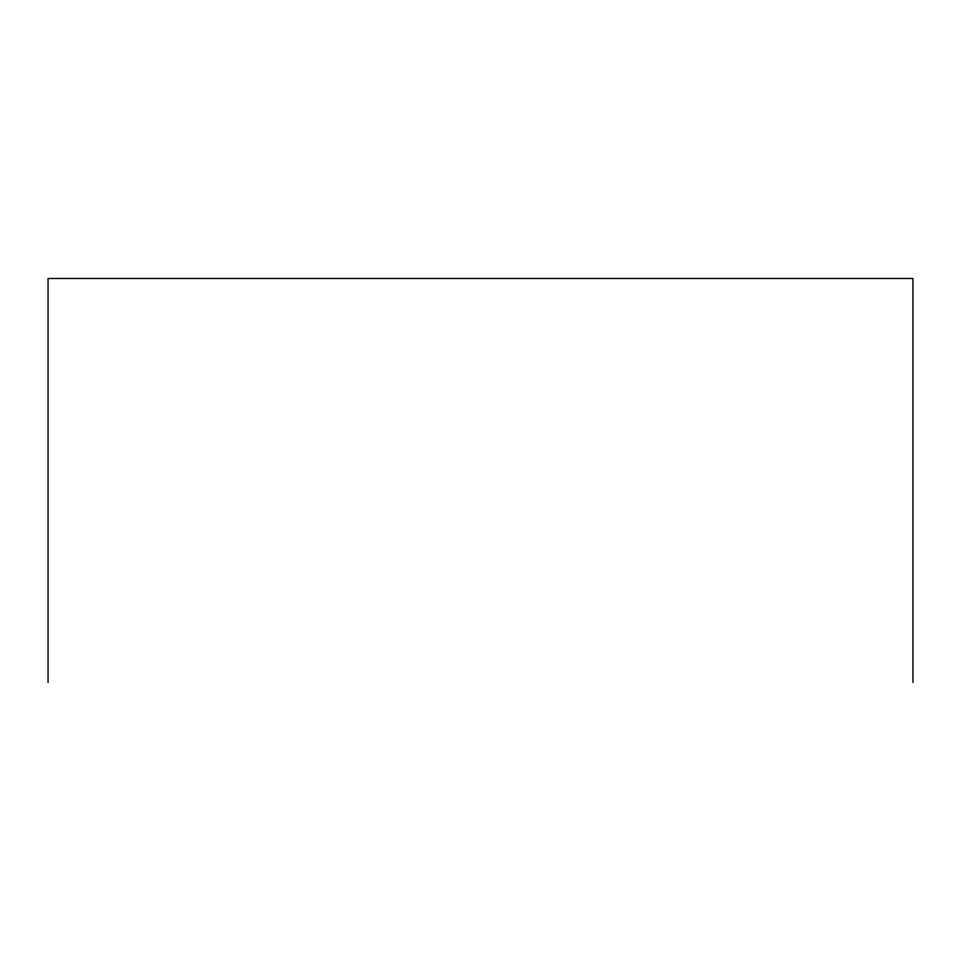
<?xml version="1.0" encoding="UTF-8"?>
<svg xmlns="http://www.w3.org/2000/svg" width="961" height="961" viewBox="0 0 961 961"><rect width="100%" height="100%" fill="white"/><g stroke="black" fill="none" stroke-linecap="round" stroke-linejoin="round"><path stroke-width="1.44" d="M912.95 682.514L912.95 278.486L48.05 278.486L48.05 682.514"/></g></svg>
